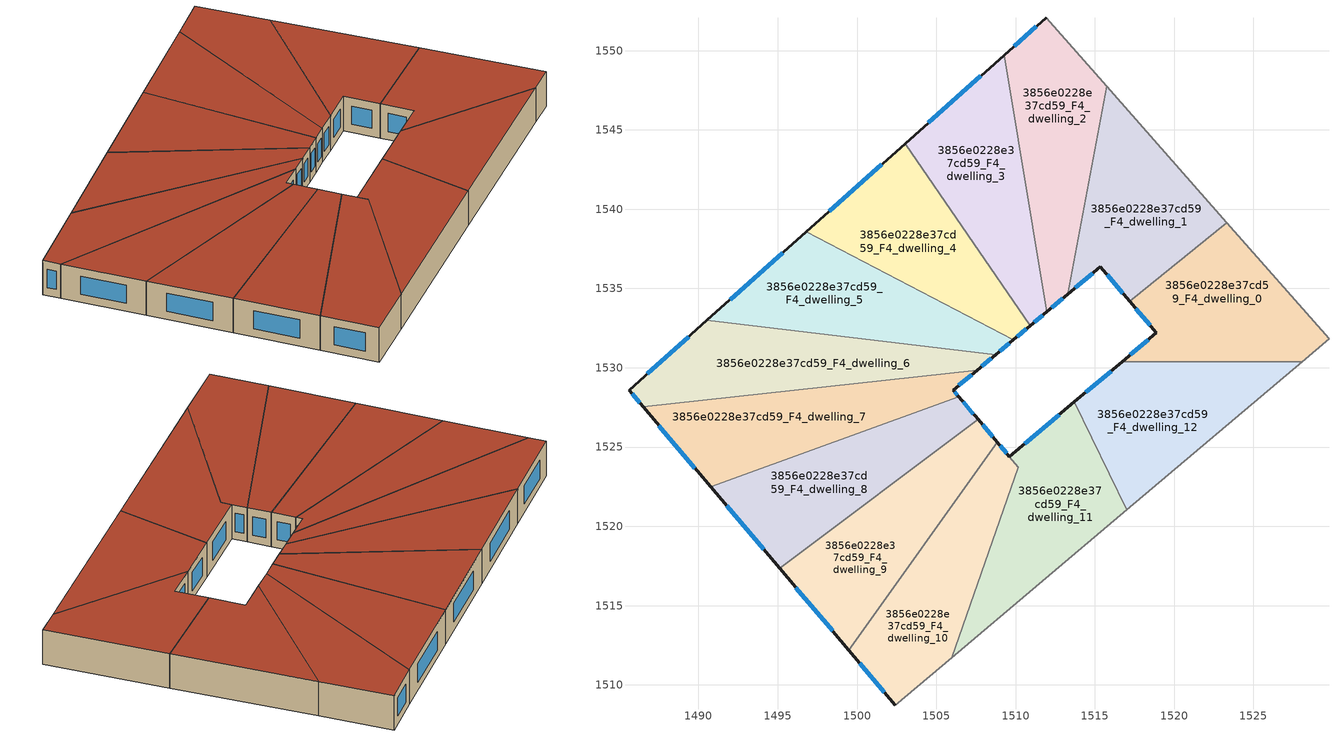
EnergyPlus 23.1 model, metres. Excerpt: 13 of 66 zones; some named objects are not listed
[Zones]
3856e0228e37cd59_F4_dwelling_0
 floor to 3856e0228e37cd59_F3_dwelling_0 (EU_floor_Construction): 1523.32,1539.15 1529.76,1531.83 1528.06,1530.39 1516.73,1530.39 1518.88,1532.2 1517.19,1534.2 z12
 wall outside (EU_wall_Construction): 1517.19,1534.2 1518.88,1532.2 1516.73,1530.39 z12:15
 wall to 3856e0228e37cd59_F4_dwelling_12 (EU_wall_Construction): 1516.73,1530.39 1528.06,1530.39 z12:15
 wall to 3856e0228e37cd59_F4_dwelling_1 (EU_wall_Construction): 1523.32,1539.15 1517.19,1534.2 z12:15
 wall adiabatic (EU_wall_Construction): 1528.06,1530.39 1529.76,1531.83 1523.32,1539.15 z12:15
 window (EU_Window_Construction): 1518.38,1531.77 1517.24,1530.81 / 1517.59,1533.73 1518.49,1532.67 z12.7:14.3
 roof outside (EU_roof_Construction): 1529.76,1531.83 1523.32,1539.15 1517.19,1534.2 1518.88,1532.2 1516.73,1530.39 1528.06,1530.39 z15
3856e0228e37cd59_F4_dwelling_1
 floor to 3856e0228e37cd59_F3_dwelling_1 (EU_floor_Construction): 1515.76,1547.74 1523.32,1539.15 1517.19,1534.2 1515.35,1536.38 1513.28,1534.64 z12
 wall outside (EU_wall_Construction): 1513.28,1534.64 1515.35,1536.38 1517.19,1534.2 z12:15
 wall to 3856e0228e37cd59_F4_dwelling_2 (EU_wall_Construction): 1515.76,1547.74 1513.28,1534.64 z12:15
 wall adiabatic (EU_wall_Construction): 1523.32,1539.15 1515.76,1547.74 z12:15
 window (EU_Window_Construction): 1515.78,1535.86 1516.76,1534.71 / 1513.77,1535.05 1514.86,1535.97 z12.7:14.3
 roof outside (EU_roof_Construction): 1523.32,1539.15 1515.76,1547.74 1513.28,1534.64 1515.35,1536.38 1517.19,1534.2 z15
3856e0228e37cd59_F4_dwelling_10
 floor to 3856e0228e37cd59_F3_dwelling_10 (EU_floor_Construction): 1509.61,1524.4 1510.16,1523.74 1505.99,1511.72 1502.42,1508.71 1499.48,1512.19 1508.84,1525.3 z12
 wall outside (EU_wall_Construction): 1499.48,1512.19 1502.42,1508.71 / 1509.61,1524.4 1508.84,1525.3 z12:15
 wall adiabatic (EU_wall_Construction): 1502.42,1508.71 1505.99,1511.72 z12:15
 wall to 3856e0228e37cd59_F4_dwelling_9 (EU_wall_Construction): 1508.84,1525.3 1499.48,1512.19 z12:15
 wall to 3856e0228e37cd59_F4_dwelling_11 (EU_wall_Construction): 1505.99,1511.72 1510.16,1523.74 1509.61,1524.4 z12:15
 window (EU_Window_Construction): 1500.17,1511.37 1501.73,1509.53 / 1509.43,1524.61 1509.02,1525.09 z12.7:14.3
 roof outside (EU_roof_Construction): 1505.99,1511.72 1510.16,1523.74 1509.61,1524.4 1508.84,1525.3 1499.48,1512.19 1502.42,1508.71 z15
3856e0228e37cd59_F4_dwelling_11
 floor to 3856e0228e37cd59_F3_dwelling_11 (EU_floor_Construction): 1513.71,1527.85 1517.02,1521.05 1505.99,1511.72 1510.17,1523.74 1509.61,1524.4 z12
 wall outside (EU_wall_Construction): 1513.71,1527.85 1509.61,1524.4 z12:15
 wall to 3856e0228e37cd59_F4_dwelling_12 (EU_wall_Construction): 1517.02,1521.05 1513.71,1527.85 z12:15
 wall adiabatic (EU_wall_Construction): 1505.99,1511.72 1517.02,1521.05 z12:15
 window (EU_Window_Construction): 1512.75,1527.04 1510.57,1525.21 z12.7:14.3
 roof outside (EU_roof_Construction): 1517.02,1521.05 1513.71,1527.85 1509.61,1524.4 1510.17,1523.74 1505.99,1511.72 z15
3856e0228e37cd59_F4_dwelling_12
 floor to 3856e0228e37cd59_F3_dwelling_12 (EU_floor_Construction): 1528.06,1530.39 1517.02,1521.05 1513.71,1527.85 1516.73,1530.39 z12
 wall outside (EU_wall_Construction): 1516.73,1530.39 1513.71,1527.85 z12:15
 wall adiabatic (EU_wall_Construction): 1517.02,1521.05 1528.06,1530.39 z12:15
 window (EU_Window_Construction): 1516.02,1529.79 1514.42,1528.45 z12.7:14.3
 roof outside (EU_roof_Construction): 1528.06,1530.39 1516.73,1530.39 1513.71,1527.85 1517.02,1521.05 z15
3856e0228e37cd59_F4_dwelling_2
 floor to 3856e0228e37cd59_F3_dwelling_2 (EU_floor_Construction): 1511.94,1552.08 1515.76,1547.74 1513.28,1534.64 1511.96,1533.53 1509.28,1549.71 z12
 wall outside (EU_wall_Construction): 1511.96,1533.53 1513.28,1534.64 / 1511.94,1552.08 1509.28,1549.71 z12:15
 wall to 3856e0228e37cd59_F4_dwelling_3 (EU_wall_Construction): 1509.28,1549.71 1511.96,1533.53 z12:15
 wall adiabatic (EU_wall_Construction): 1515.76,1547.74 1511.94,1552.08 z12:15
 window (EU_Window_Construction): 1512.27,1533.79 1512.97,1534.38 / 1511.32,1551.53 1509.91,1550.27 z12.7:14.3
 roof outside (EU_roof_Construction): 1513.28,1534.64 1515.76,1547.74 1511.94,1552.08 1509.28,1549.71 1511.96,1533.53 z15
3856e0228e37cd59_F4_dwelling_3
 floor to 3856e0228e37cd59_F3_dwelling_3 (EU_floor_Construction): 1509.28,1549.71 1511.96,1533.53 1510.92,1532.66 1503.04,1544.14 z12
 wall outside (EU_wall_Construction): 1510.92,1532.66 1511.96,1533.53 / 1509.28,1549.71 1503.04,1544.14 z12:15
 wall to 3856e0228e37cd59_F4_dwelling_4 (EU_wall_Construction): 1503.04,1544.14 1510.92,1532.66 z12:15
 window (EU_Window_Construction): 1511.16,1532.86 1511.71,1533.33 / 1507.82,1548.4 1504.51,1545.45 z12.7:14.3
 roof outside (EU_roof_Construction): 1511.96,1533.53 1509.28,1549.71 1503.04,1544.14 1510.92,1532.66 z15
3856e0228e37cd59_F4_dwelling_4
 floor to 3856e0228e37cd59_F3_dwelling_4 (EU_floor_Construction): 1503.04,1544.14 1510.92,1532.66 1509.85,1531.76 1496.79,1538.57 z12
 wall outside (EU_wall_Construction): 1509.85,1531.76 1510.92,1532.66 / 1503.04,1544.14 1496.79,1538.57 z12:15
 wall to 3856e0228e37cd59_F4_dwelling_5 (EU_wall_Construction): 1496.79,1538.57 1509.85,1531.76 z12:15
 window (EU_Window_Construction): 1510.1,1531.97 1510.67,1532.45 / 1501.57,1542.83 1498.26,1539.88 z12.7:14.3
 roof outside (EU_roof_Construction): 1510.92,1532.66 1503.04,1544.14 1496.79,1538.57 1509.85,1531.76 z15
3856e0228e37cd59_F4_dwelling_5
 floor to 3856e0228e37cd59_F3_dwelling_5 (EU_floor_Construction): 1509.85,1531.76 1508.74,1530.83 1490.54,1532.99 1496.79,1538.57 z12
 wall outside (EU_wall_Construction): 1508.74,1530.83 1509.85,1531.76 / 1496.79,1538.57 1490.54,1532.99 z12:15
 wall to 3856e0228e37cd59_F4_dwelling_6 (EU_wall_Construction): 1490.54,1532.99 1508.74,1530.83 z12:15
 window (EU_Window_Construction): 1509,1531.05 1509.59,1531.54 / 1495.32,1537.26 1492.01,1534.3 z12.7:14.3
 roof outside (EU_roof_Construction): 1509.85,1531.76 1496.79,1538.57 1490.54,1532.99 1508.74,1530.83 z15
3856e0228e37cd59_F4_dwelling_6
 floor to 3856e0228e37cd59_F3_dwelling_6 (EU_floor_Construction): 1508.74,1530.83 1507.58,1529.85 1486.51,1527.54 1485.62,1528.6 1490.54,1532.99 z12
 wall outside (EU_wall_Construction): 1507.58,1529.85 1508.74,1530.83 / 1490.54,1532.99 1485.62,1528.6 1486.51,1527.54 z12:15
 wall to 3856e0228e37cd59_F4_dwelling_7 (EU_wall_Construction): 1486.51,1527.54 1507.58,1529.85 z12:15
 window (EU_Window_Construction): 1507.85,1530.08 1508.47,1530.6 / 1485.83,1528.35 1486.3,1527.79 / 1489.38,1531.95 1486.78,1529.63 z12.7:14.3
 roof outside (EU_roof_Construction): 1507.58,1529.85 1508.74,1530.83 1490.54,1532.99 1485.62,1528.6 1486.51,1527.54 z15
3856e0228e37cd59_F4_dwelling_7
 floor to 3856e0228e37cd59_F3_dwelling_7 (EU_floor_Construction): 1507.58,1529.85 1506.07,1528.59 1506.41,1528.18 1490.78,1522.49 1486.51,1527.54 z12
 wall outside (EU_wall_Construction): 1506.41,1528.18 1506.07,1528.59 1507.58,1529.85 / 1486.51,1527.54 1490.78,1522.49 z12:15
 wall to 3856e0228e37cd59_F4_dwelling_8 (EU_wall_Construction): 1490.78,1522.49 1506.41,1528.18 z12:15
 window (EU_Window_Construction): 1506.43,1528.89 1507.22,1529.56 / 1506.33,1528.28 1506.15,1528.49 / 1487.51,1526.36 1489.78,1523.68 z12.7:14.3
 roof outside (EU_roof_Construction): 1506.41,1528.18 1506.07,1528.59 1507.58,1529.85 1486.51,1527.54 1490.78,1522.49 z15
3856e0228e37cd59_F4_dwelling_8
 floor to 3856e0228e37cd59_F3_dwelling_8 (EU_floor_Construction): 1506.41,1528.18 1507.63,1526.74 1495.13,1517.34 1490.78,1522.49 z12
 wall outside (EU_wall_Construction): 1507.63,1526.74 1506.41,1528.18 / 1490.78,1522.49 1495.13,1517.34 z12:15
 wall to 3856e0228e37cd59_F4_dwelling_9 (EU_wall_Construction): 1495.13,1517.34 1507.63,1526.74 z12:15
 window (EU_Window_Construction): 1507.34,1527.08 1506.7,1527.85 / 1491.8,1521.28 1494.11,1518.55 z12.7:14.3
 roof outside (EU_roof_Construction): 1507.63,1526.74 1506.41,1528.18 1490.78,1522.49 1495.13,1517.34 z15
3856e0228e37cd59_F4_dwelling_9
 floor to 3856e0228e37cd59_F3_dwelling_9 (EU_floor_Construction): 1507.63,1526.74 1508.84,1525.3 1499.48,1512.19 1495.13,1517.34 z12
 wall outside (EU_wall_Construction): 1508.84,1525.3 1507.63,1526.74 / 1495.13,1517.34 1499.48,1512.19 z12:15
 window (EU_Window_Construction): 1508.56,1525.64 1507.92,1526.41 / 1496.15,1516.13 1498.46,1513.4 z12.7:14.3
 roof outside (EU_roof_Construction): 1499.48,1512.19 1508.84,1525.3 1507.63,1526.74 1495.13,1517.34 z15
[Building]
EU S2 Campaign: North Axis=0; Terrain=City; Solar Distribution=FullExterior
[Site:Location]
Budapest.Ferenc.Liszt.Intl.AP: Latitude=47.437; Longitude=19.256; Time Zone=1; Elevation=185
[SizingPeriod:WeatherFileDays]
AnnualSizingPeriod: Begin Month=1; Begin Day of Month=1; End Month=12; End Day of Month=31; Day of Week for Start Day=Monday; Use Weather File Daylight Saving Period=No; Use Weather File Rain and Snow Indicators=No
[MATERIAL]
EU_InternalMass_Material: Roughness=MediumRough; Thickness=0.1; Conductivity=1; Density=1800; Specific Heat=900; Thermal Absorptance=0.9; Solar Absorptance=0.7; Visible Absorptance=0.7
[MATERIAL:NOMASS] Roughness=MediumRough; Thermal Absorptance=0.9; Solar Absorptance=0.7; Visible Absorptance=0.7
Name | Thermal Resistance
EU_wall_NoMass | 0.832559
EU_roof_NoMass | 1.39638
EU_floor_NoMass | 0.872794
[WINDOWMATERIAL:SIMPLEGLAZINGSYSTEM]
EU_Window_SimpleGlazing: UFactor=2.79869; Solar Heat Gain Coefficient=0.75; Visible Transmittance=0.75
[CONSTRUCTION]
EU_wall_Construction: EU_wall_NoMass
EU_roof_Construction: EU_roof_NoMass
EU_floor_Construction: EU_floor_NoMass
EU_Window_Construction: EU_Window_SimpleGlazing
EU_InternalMass_Construction: EU_InternalMass_Material
[ZONE] Type=1; Multiplier=1; Ceiling Height=autocalculate; Floor Area=autocalculate; Part of Total Floor Area=Yes
Name | Volume
3856e0228e37cd59_F4_dwelling_0 | 202.044
3856e0228e37cd59_F4_dwelling_1 | 202.042
3856e0228e37cd59_F4_dwelling_10 | 200.217
3856e0228e37cd59_F4_dwelling_11 | 203.942
3856e0228e37cd59_F4_dwelling_12 | 202.041
3856e0228e37cd59_F4_dwelling_2 | 202.08
3856e0228e37cd59_F4_dwelling_3 | 202.058
3856e0228e37cd59_F4_dwelling_4 | 202.07
3856e0228e37cd59_F4_dwelling_5 | 202.057
3856e0228e37cd59_F4_dwelling_6 | 202.068
3856e0228e37cd59_F4_dwelling_7 | 202.05
3856e0228e37cd59_F4_dwelling_8 | 202.043
3856e0228e37cd59_F4_dwelling_9 | 202.048
[INTERNALMASS] Construction=EU_InternalMass_Construction
Name | Zone or ZoneList | Surface Area
3856e0228e37cd59_F4_dwelling_0_EU_InternalMass | 3856e0228e37cd59_F4_dwelling_0 | 67.3481
3856e0228e37cd59_F4_dwelling_1_EU_InternalMass | 3856e0228e37cd59_F4_dwelling_1 | 67.347
3856e0228e37cd59_F4_dwelling_2_EU_InternalMass | 3856e0228e37cd59_F4_dwelling_2 | 67.3599
3856e0228e37cd59_F4_dwelling_3_EU_InternalMass | 3856e0228e37cd59_F4_dwelling_3 | 67.3526
3856e0228e37cd59_F4_dwelling_4_EU_InternalMass | 3856e0228e37cd59_F4_dwelling_4 | 67.3565
3856e0228e37cd59_F4_dwelling_5_EU_InternalMass | 3856e0228e37cd59_F4_dwelling_5 | 67.3522
3856e0228e37cd59_F4_dwelling_6_EU_InternalMass | 3856e0228e37cd59_F4_dwelling_6 | 67.356
3856e0228e37cd59_F4_dwelling_7_EU_InternalMass | 3856e0228e37cd59_F4_dwelling_7 | 67.35
3856e0228e37cd59_F4_dwelling_8_EU_InternalMass | 3856e0228e37cd59_F4_dwelling_8 | 67.3478
3856e0228e37cd59_F4_dwelling_9_EU_InternalMass | 3856e0228e37cd59_F4_dwelling_9 | 67.3491
3856e0228e37cd59_F4_dwelling_10_EU_InternalMass | 3856e0228e37cd59_F4_dwelling_10 | 66.7409
3856e0228e37cd59_F4_dwelling_11_EU_InternalMass | 3856e0228e37cd59_F4_dwelling_11 | 67.9803
3856e0228e37cd59_F4_dwelling_12_EU_InternalMass | 3856e0228e37cd59_F4_dwelling_12 | 67.3469
[OTHEREQUIPMENT] Fuel Type=Electricity; Design Level Calculation Method=Watts/Area; Power per Zone Floor Area=1; Fraction Latent=0; Fraction Radiant=0; Fraction Lost=0; Carbon Dioxide Generation Rate=0; EndUse Subcategory=EU_Step8_InternalGains
Name | Zone or ZoneList or Space or SpaceList | Schedule
EU_Step8_InternalGain_3856e0228e37cd59_F4_dwelling_0_f000 | 3856e0228e37cd59_F4_dwelling_0 | EU_Step8_GainSchedule_3856e0228e37cd59_F4_dwelling_0_f000
EU_Step8_InternalGain_3856e0228e37cd59_F4_dwelling_1_f000 | 3856e0228e37cd59_F4_dwelling_1 | EU_Step8_GainSchedule_3856e0228e37cd59_F4_dwelling_1_f000
EU_Step8_InternalGain_3856e0228e37cd59_F4_dwelling_2_f000 | 3856e0228e37cd59_F4_dwelling_2 | EU_Step8_GainSchedule_3856e0228e37cd59_F4_dwelling_2_f000
EU_Step8_InternalGain_3856e0228e37cd59_F4_dwelling_3_f000 | 3856e0228e37cd59_F4_dwelling_3 | EU_Step8_GainSchedule_3856e0228e37cd59_F4_dwelling_3_f000
EU_Step8_InternalGain_3856e0228e37cd59_F4_dwelling_4_f000 | 3856e0228e37cd59_F4_dwelling_4 | EU_Step8_GainSchedule_3856e0228e37cd59_F4_dwelling_4_f000
EU_Step8_InternalGain_3856e0228e37cd59_F4_dwelling_5_f000 | 3856e0228e37cd59_F4_dwelling_5 | EU_Step8_GainSchedule_3856e0228e37cd59_F4_dwelling_5_f000
EU_Step8_InternalGain_3856e0228e37cd59_F4_dwelling_6_f000 | 3856e0228e37cd59_F4_dwelling_6 | EU_Step8_GainSchedule_3856e0228e37cd59_F4_dwelling_6_f000
EU_Step8_InternalGain_3856e0228e37cd59_F4_dwelling_7_f000 | 3856e0228e37cd59_F4_dwelling_7 | EU_Step8_GainSchedule_3856e0228e37cd59_F4_dwelling_7_f000
EU_Step8_InternalGain_3856e0228e37cd59_F4_dwelling_8_f000 | 3856e0228e37cd59_F4_dwelling_8 | EU_Step8_GainSchedule_3856e0228e37cd59_F4_dwelling_8_f000
EU_Step8_InternalGain_3856e0228e37cd59_F4_dwelling_9_f000 | 3856e0228e37cd59_F4_dwelling_9 | EU_Step8_GainSchedule_3856e0228e37cd59_F4_dwelling_9_f000
EU_Step8_InternalGain_3856e0228e37cd59_F4_dwelling_10_f000 | 3856e0228e37cd59_F4_dwelling_10 | EU_Step8_GainSchedule_3856e0228e37cd59_F4_dwelling_10_f000
EU_Step8_InternalGain_3856e0228e37cd59_F4_dwelling_11_f000 | 3856e0228e37cd59_F4_dwelling_11 | EU_Step8_GainSchedule_3856e0228e37cd59_F4_dwelling_11_f000
EU_Step8_InternalGain_3856e0228e37cd59_F4_dwelling_12_f000 | 3856e0228e37cd59_F4_dwelling_12 | EU_Step8_GainSchedule_3856e0228e37cd59_F4_dwelling_12_f000
[ZONEVENTILATION:DESIGNFLOWRATE] Schedule=EU_AlwaysOn; Design Flow Rate Calculation Method=AirChanges/Hour; Air Changes per Hour=0.475469; Ventilation Type=Natural; Fan Pressure Rise=0; Fan Total Efficiency=1; Constant Term Coefficient=1; Temperature Term Coefficient=0; Velocity Term Coefficient=0; Velocity Squared Term Coefficient=0; Minimum Indoor Temperature=-100; Maximum Indoor Temperature=100; Delta Temperature=-100; Minimum Outdoor Temperature=-100; Maximum Outdoor Temperature=100; Maximum Wind Speed=40
Name | Zone or ZoneList or Space or SpaceList
EU_ConstantAir_3856e0228e37cd59_F4_dwelling_0 | 3856e0228e37cd59_F4_dwelling_0
EU_ConstantAir_3856e0228e37cd59_F4_dwelling_1 | 3856e0228e37cd59_F4_dwelling_1
EU_ConstantAir_3856e0228e37cd59_F4_dwelling_2 | 3856e0228e37cd59_F4_dwelling_2
EU_ConstantAir_3856e0228e37cd59_F4_dwelling_3 | 3856e0228e37cd59_F4_dwelling_3
EU_ConstantAir_3856e0228e37cd59_F4_dwelling_4 | 3856e0228e37cd59_F4_dwelling_4
EU_ConstantAir_3856e0228e37cd59_F4_dwelling_5 | 3856e0228e37cd59_F4_dwelling_5
EU_ConstantAir_3856e0228e37cd59_F4_dwelling_6 | 3856e0228e37cd59_F4_dwelling_6
EU_ConstantAir_3856e0228e37cd59_F4_dwelling_7 | 3856e0228e37cd59_F4_dwelling_7
EU_ConstantAir_3856e0228e37cd59_F4_dwelling_8 | 3856e0228e37cd59_F4_dwelling_8
EU_ConstantAir_3856e0228e37cd59_F4_dwelling_9 | 3856e0228e37cd59_F4_dwelling_9
EU_ConstantAir_3856e0228e37cd59_F4_dwelling_10 | 3856e0228e37cd59_F4_dwelling_10
EU_ConstantAir_3856e0228e37cd59_F4_dwelling_11 | 3856e0228e37cd59_F4_dwelling_11
EU_ConstantAir_3856e0228e37cd59_F4_dwelling_12 | 3856e0228e37cd59_F4_dwelling_12
[HVACTEMPLATE:ZONE:IDEALLOADSAIRSYSTEM] System Availability Schedule=EU_AlwaysOn; Maximum Heating Supply Air Temperature=50; Minimum Cooling Supply Air Temperature=13; Maximum Heating Supply Air Humidity Ratio=0.0156; Minimum Cooling Supply Air Humidity Ratio=0.0077; Heating Limit=NoLimit; Cooling Limit=NoLimit; Heating Availability Schedule=EU_AlwaysOn; Cooling Availability Schedule=EU_CoolingOff; Dehumidification Control Type=ConstantSensibleHeatRatio; Cooling Sensible Heat Ratio=0.7; Dehumidification Setpoint=60; Humidification Control Type=None; Humidification Setpoint=30; Outdoor Air Method=None; Outdoor Air Flow Rate per Person=0.00944; Outdoor Air Flow Rate per Zone Floor Area=0; Outdoor Air Flow Rate per Zone=0; Demand Controlled Ventilation Type=None; Outdoor Air Economizer Type=NoEconomizer; Heat Recovery Type=None; Sensible Heat Recovery Effectiveness=0.7; Latent Heat Recovery Effectiveness=0.65
Name | Template Thermostat
3856e0228e37cd59_F4_dwelling_0 | EU_HeatOnly_3856e0228e37cd59_F4_dwelling_0
3856e0228e37cd59_F4_dwelling_1 | EU_HeatOnly_3856e0228e37cd59_F4_dwelling_1
3856e0228e37cd59_F4_dwelling_2 | EU_HeatOnly_3856e0228e37cd59_F4_dwelling_2
3856e0228e37cd59_F4_dwelling_3 | EU_HeatOnly_3856e0228e37cd59_F4_dwelling_3
3856e0228e37cd59_F4_dwelling_4 | EU_HeatOnly_3856e0228e37cd59_F4_dwelling_4
3856e0228e37cd59_F4_dwelling_5 | EU_HeatOnly_3856e0228e37cd59_F4_dwelling_5
3856e0228e37cd59_F4_dwelling_6 | EU_HeatOnly_3856e0228e37cd59_F4_dwelling_6
3856e0228e37cd59_F4_dwelling_7 | EU_HeatOnly_3856e0228e37cd59_F4_dwelling_7
3856e0228e37cd59_F4_dwelling_8 | EU_HeatOnly_3856e0228e37cd59_F4_dwelling_8
3856e0228e37cd59_F4_dwelling_9 | EU_HeatOnly_3856e0228e37cd59_F4_dwelling_9
3856e0228e37cd59_F4_dwelling_10 | EU_HeatOnly_3856e0228e37cd59_F4_dwelling_10
3856e0228e37cd59_F4_dwelling_11 | EU_HeatOnly_3856e0228e37cd59_F4_dwelling_11
3856e0228e37cd59_F4_dwelling_12 | EU_HeatOnly_3856e0228e37cd59_F4_dwelling_12
[SIZING:ZONE] Zone Cooling Design Supply Air Temperature Input Method=SupplyAirTemperature; Zone Cooling Design Supply Air Temperature=13; Zone Heating Design Supply Air Temperature Input Method=SupplyAirTemperature; Zone Heating Design Supply Air Temperature=50; Zone Cooling Design Supply Air Humidity Ratio=0.008; Zone Heating Design Supply Air Humidity Ratio=0.008; Cooling Design Air Flow Method=DesignDay; Cooling Design Air Flow Rate=0; Cooling Minimum Air Flow per Zone Floor Area=0.000762; Cooling Minimum Air Flow=0; Cooling Minimum Air Flow Fraction=0.2; Heating Design Air Flow Method=DesignDay; Heating Design Air Flow Rate=0; Heating Maximum Air Flow per Zone Floor Area=0.002032; Heating Maximum Air Flow=0.141576; Heating Maximum Air Flow Fraction=0.3; Account for Dedicated Outdoor Air System=No; Dedicated Outdoor Air System Control Strategy=NeutralSupplyAir; Dedicated Outdoor Air Low Setpoint Temperature for Design=autosize; Dedicated Outdoor Air High Setpoint Temperature for Design=autosize; Zone Load Sizing Method=Sensible Load Only No Latent Load; Zone Latent Cooling Design Supply Air Humidity Ratio Input Method=HumidityRatioDifference; Zone Cooling Design Supply Air Humidity Ratio Difference=0.005; Zone Latent Heating Design Supply Air Humidity Ratio Input Method=HumidityRatioDifference; Zone Humidification Design Supply Air Humidity Ratio Difference=0.005
3856e0228e37cd59_F4_dwelling_0; 3856e0228e37cd59_F4_dwelling_1; 3856e0228e37cd59_F4_dwelling_2; 3856e0228e37cd59_F4_dwelling_3; 3856e0228e37cd59_F4_dwelling_4; 3856e0228e37cd59_F4_dwelling_5; 3856e0228e37cd59_F4_dwelling_6; 3856e0228e37cd59_F4_dwelling_7; 3856e0228e37cd59_F4_dwelling_8; 3856e0228e37cd59_F4_dwelling_9; 3856e0228e37cd59_F4_dwelling_10; 3856e0228e37cd59_F4_dwelling_11; 3856e0228e37cd59_F4_dwelling_12
[SCHEDULE:CONSTANT]
Name | Hourly Value
EU_AlwaysOn | 1
EU_CoolingOff | 0
[SCHEDULE:FILE] Column Number=1; Rows to Skip at Top=0; Number of Hours of Data=8760; Column Separator=Comma; Interpolate to Timestep=No; Minutes per Item=60; Adjust Schedule for Daylight Savings=Yes
Name | File
EU_Step8_GainSchedule_3856e0228e37cd59_F4_dwelling_0_f000 | ../../schedules/3856e0228e37cd59/3856e0228e37cd59_F4_dwelling_0_f000_gain.csv
EU_Step8_GainSchedule_3856e0228e37cd59_F4_dwelling_1_f000 | ../../schedules/3856e0228e37cd59/3856e0228e37cd59_F4_dwelling_1_f000_gain.csv
EU_Step8_GainSchedule_3856e0228e37cd59_F4_dwelling_2_f000 | ../../schedules/3856e0228e37cd59/3856e0228e37cd59_F4_dwelling_2_f000_gain.csv
EU_Step8_GainSchedule_3856e0228e37cd59_F4_dwelling_3_f000 | ../../schedules/3856e0228e37cd59/3856e0228e37cd59_F4_dwelling_3_f000_gain.csv
EU_Step8_GainSchedule_3856e0228e37cd59_F4_dwelling_4_f000 | ../../schedules/3856e0228e37cd59/3856e0228e37cd59_F4_dwelling_4_f000_gain.csv
EU_Step8_GainSchedule_3856e0228e37cd59_F4_dwelling_5_f000 | ../../schedules/3856e0228e37cd59/3856e0228e37cd59_F4_dwelling_5_f000_gain.csv
EU_Step8_GainSchedule_3856e0228e37cd59_F4_dwelling_6_f000 | ../../schedules/3856e0228e37cd59/3856e0228e37cd59_F4_dwelling_6_f000_gain.csv
EU_Step8_GainSchedule_3856e0228e37cd59_F4_dwelling_7_f000 | ../../schedules/3856e0228e37cd59/3856e0228e37cd59_F4_dwelling_7_f000_gain.csv
EU_Step8_GainSchedule_3856e0228e37cd59_F4_dwelling_8_f000 | ../../schedules/3856e0228e37cd59/3856e0228e37cd59_F4_dwelling_8_f000_gain.csv
EU_Step8_GainSchedule_3856e0228e37cd59_F4_dwelling_9_f000 | ../../schedules/3856e0228e37cd59/3856e0228e37cd59_F4_dwelling_9_f000_gain.csv
EU_Step8_GainSchedule_3856e0228e37cd59_F4_dwelling_10_f000 | ../../schedules/3856e0228e37cd59/3856e0228e37cd59_F4_dwelling_10_f000_gain.csv
EU_Step8_GainSchedule_3856e0228e37cd59_F4_dwelling_11_f000 | ../../schedules/3856e0228e37cd59/3856e0228e37cd59_F4_dwelling_11_f000_gain.csv
EU_Step8_GainSchedule_3856e0228e37cd59_F4_dwelling_12_f000 | ../../schedules/3856e0228e37cd59/3856e0228e37cd59_F4_dwelling_12_f000_gain.csv
